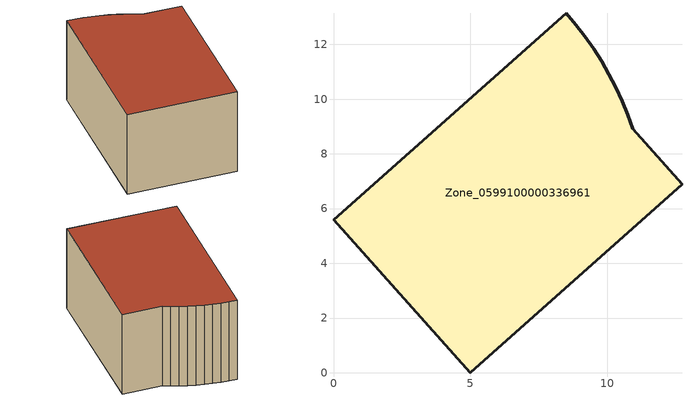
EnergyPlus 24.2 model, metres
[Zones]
Zone_0599100000336961
 floor ground (C_G): 0,5.6 8.5,13.14 8.85,12.73 9.19,12.29 9.51,11.85 9.8,11.39 10.07,10.91 10.32,10.43 10.55,9.93 10.76,9.43 10.94,8.91 12.74,6.89 5,0 z0
 wall outside (C_F): 5,0 12.74,6.89 10.94,8.91 10.76,9.43 10.55,9.93 10.32,10.43 10.07,10.91 9.8,11.39 9.51,11.85 9.19,12.29 8.85,12.73 8.5,13.14 0,5.6 5,0 z0:6.16
 roof outside (C_R): 8.5,13.14 0,5.6 5,0 12.74,6.89 10.94,8.91 10.76,9.43 10.55,9.93 10.32,10.43 10.07,10.91 9.8,11.39 9.51,11.85 9.19,12.29 8.85,12.73 z6.16
[BUILDING]
Pand.0599100000336961: North Axis=0; Terrain=City; Loads Convergence Tolerance Value=0.04; Temperature Convergence Tolerance Value=0.4; Solar Distribution=FullExterior; Maximum Number of Warmup Days=25; Minimum Number of Warmup Days=1
[Site:Location]
Rotterdam.The.Hague.AP_ZH_NLD Design_Conditions: Latitude=51.96; Longitude=4.45; Time Zone=1; Elevation=-4.5
[SITE:GROUNDTEMPERATURE:BUILDINGSURFACE]
18, 18, 18, 18, 18, 18, 18, 18, 18, 18, 18, 18
[MATERIAL] Thermal Absorptance=0.9; Solar Absorptance=0.7; Visible Absorptance=0.7
Name | Roughness | Thickness | Conductivity | Density | Specific Heat
G.TI.1975-1991 | MediumSmooth | 0.15 | 0.288461 | 540 | 1210
F.TI.1975-1991 | Rough | 0.3 | 0.230769 | 1920 | 840
R.TI.1975-1991 | MediumRough | 0.2 | 0.153846 | 1500 | 1000
[CONSTRUCTION]
C_G: G.TI.1975-1991
C_F: F.TI.1975-1991
C_R: R.TI.1975-1991
[ZONE]
Zone_0599100000336961: Type=1; Multiplier=1; Ceiling Height=Autocalculate; Volume=Autocalculate; Floor Area=autocalculate; Part of Total Floor Area=Yes
[ZONEINFILTRATION:DESIGNFLOWRATE]
Infil_Zone_0599100000336961: Zone or ZoneList or Space or SpaceList=Zone_0599100000336961; Schedule=AlwaysOn; Design Flow Rate Calculation Method=Flow/Area; Flow Rate per Floor Area=0.003; Constant Term Coefficient=1; Temperature Term Coefficient=0; Velocity Term Coefficient=0; Velocity Squared Term Coefficient=0
[HVACTEMPLATE:ZONE:IDEALLOADSAIRSYSTEM]
Zone_0599100000336961: Maximum Heating Supply Air Temperature=50; Minimum Cooling Supply Air Temperature=13; Maximum Heating Supply Air Humidity Ratio=0.0156; Minimum Cooling Supply Air Humidity Ratio=0.0077; Heating Limit=NoLimit; Cooling Limit=NoLimit; Dehumidification Control Type=ConstantSensibleHeatRatio; Cooling Sensible Heat Ratio=0.7; Dehumidification Setpoint=60; Humidification Control Type=None; Humidification Setpoint=30; Outdoor Air Method=None; Outdoor Air Flow Rate per Person=0.00944; Outdoor Air Flow Rate per Zone Floor Area=0; Outdoor Air Flow Rate per Zone=0; Demand Controlled Ventilation Type=None; Outdoor Air Economizer Type=NoEconomizer; Heat Recovery Type=None; Sensible Heat Recovery Effectiveness=0.7; Latent Heat Recovery Effectiveness=0.65
[ZONECONTROL:THERMOSTAT]
ThermostatControl_Zone_0599100000336961: Zone or ZoneList=Zone_0599100000336961; Control Type Schedule=DualSetpointControlType; Control 1=Thermostat_Zone_0599100000336961; Temperature Difference Between Cutout And Setpoint=0
[THERMOSTATSETPOINT:DUALSETPOINT]
Thermostat_Zone_0599100000336961: Heating Setpoint Temperature Schedule=HeatingSetpoint_Zone_0599100000336961; Cooling Setpoint Temperature Schedule=CoolingSetpoint_Zone_0599100000336961
[SCHEDULE:COMPACT]
HeatingSetpoint_Zone_0599100000336961: Through: 12/31, For: AllDays, Until: 24:00, 21
CoolingSetpoint_Zone_0599100000336961: Through: 12/31, For: AllDays, Until: 24:00, 24
DualSetpointControlType: Through: 12/31, For: AllDays, Until: 24:00, 4
AlwaysOn: Through: 12/31, For: AllDays, Until: 24:00, 1
